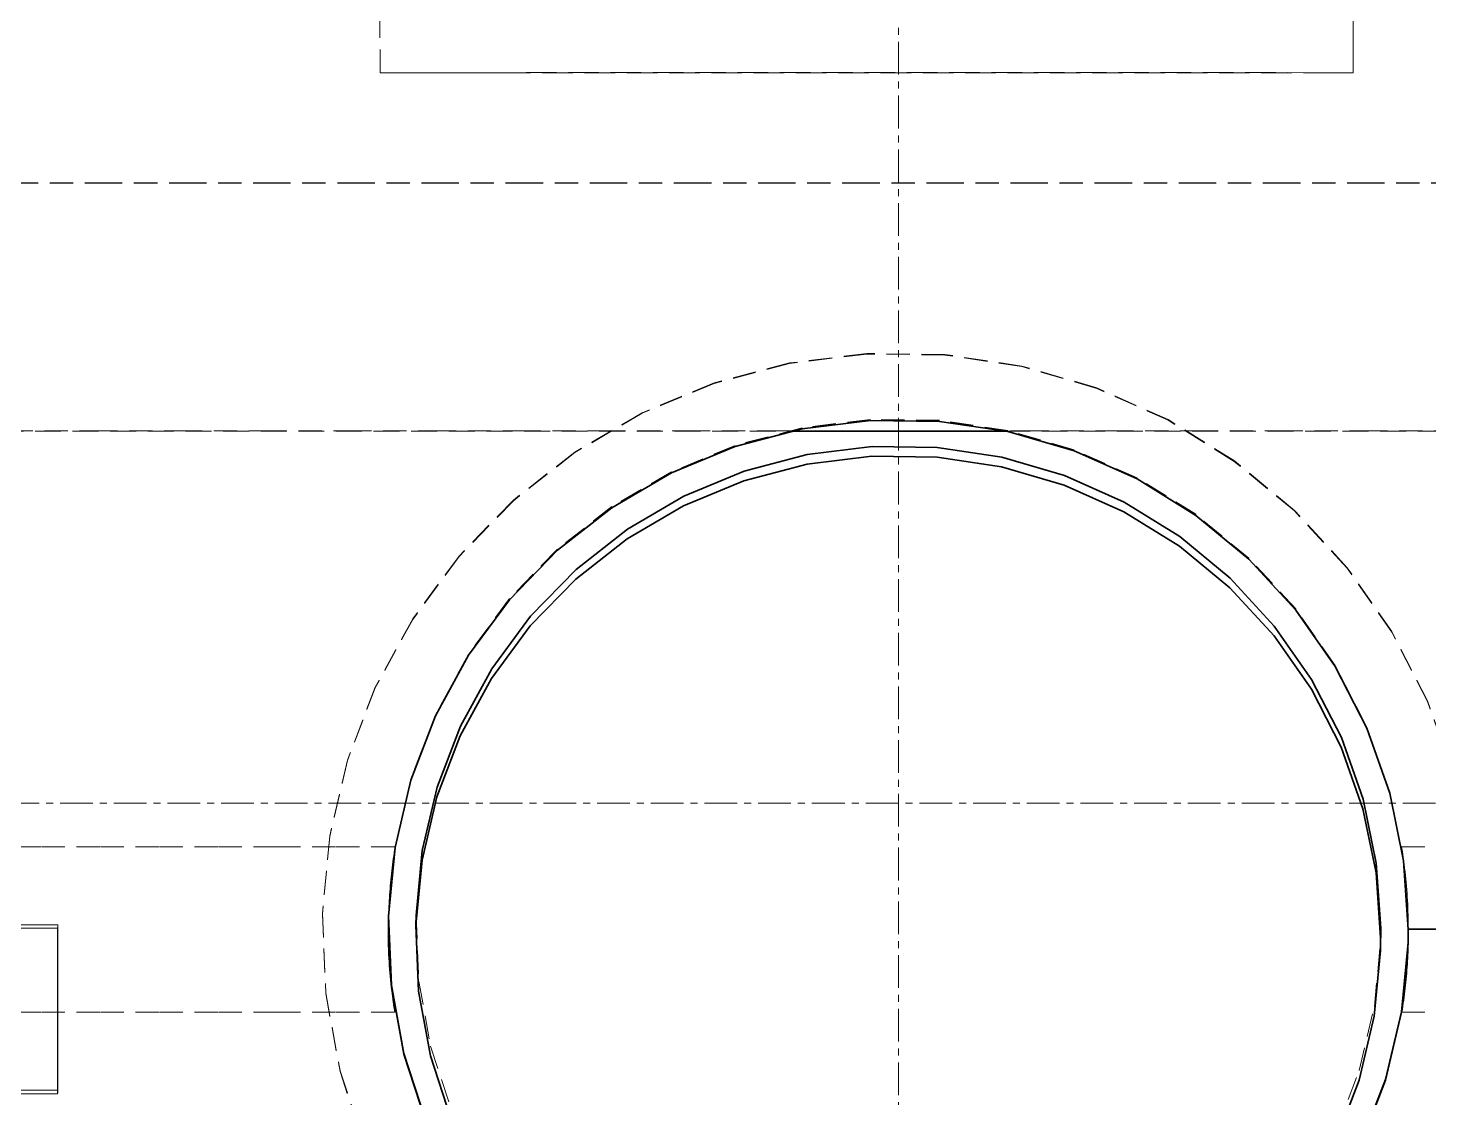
# Model space of a CAD drawing. Header units: millimetres. Extents: x 10 to 410, y 10 to 287.
# Drawn here: x 313.36 to 343.36, y 106.19 to 129.1 of the extents above; entities that cross this region are included whole.
import ezdxf

# ---------------------------------------------------------------- set-up
doc = ezdxf.new("R2010")
doc.units = ezdxf.units.MM
doc.linetypes.add('CENTER', pattern=[1.15, 0.7, -0.15, 0.15, -0.15])
doc.linetypes.add('DASHED', pattern=[0.75, 0.5, -0.25])
for name, color, linetype, lineweight in [('CENTER', 4, 'CENTER', 13), ('HIDDEN', 8, 'DASHED', 18), ('VISIBLE', 7, 'CONTINUOUS', 35)]:
    doc.layers.add(name, color=color, linetype=linetype, lineweight=lineweight)

msp = doc.modelspace()

# ---------------------------------------------------------------- linework, layer by layer
at = {"layer": 'CENTER'}
for p, q in [((332, 66), (332, 155)), ((260, 112.5), (404, 112.5))]:
    msp.add_line(p, q, dxfattribs=at)
at = {"layer": 'HIDDEN'}
for points in [[(320.904, 128.14), (320.899, 129.077), (320.894, 130.013), (320.889, 130.95), (320.884, 131.887), (320.878, 132.823), (320.873, 133.76), (320.868, 134.696), (320.863, 135.633), (320.858, 136.57), (320.853, 137.506), (320.848, 138.443), (320.842, 139.379), (320.837, 140.316), (320.832, 141.253), (320.827, 142.189), (320.822, 143.126), (320.817, 144.063), (320.812, 144.999), (320.807, 145.936), (320.801, 146.872), (320.796, 147.809), (320.791, 148.746), (320.786, 149.682)], [(341.738, 128.142), (341.738, 129.078), (341.738, 130.015), (341.738, 130.952), (341.738, 131.888), (341.738, 132.825), (341.738, 133.762), (341.738, 134.698), (341.738, 135.635), (341.738, 136.571), (341.738, 137.508), (341.738, 138.445), (341.738, 139.381), (341.738, 140.318), (341.738, 141.254), (341.738, 142.191), (341.738, 143.128), (341.738, 144.064), (341.738, 145.001), (341.738, 145.938), (341.738, 146.874), (341.738, 147.811), (341.738, 148.747), (341.738, 149.684)], [(341.738, 149.68), (341.738, 148.744), (341.738, 147.807), (341.738, 146.871), (341.738, 145.934), (341.738, 144.997), (341.738, 144.061), (341.738, 143.124), (341.738, 142.188), (341.738, 141.251), (341.738, 140.314), (341.738, 139.378), (341.738, 138.441), (341.738, 137.505), (341.738, 136.568), (341.738, 135.631), (341.738, 134.695), (341.738, 133.758), (341.738, 132.821), (341.738, 131.885), (341.738, 130.948), (341.738, 130.012), (341.738, 129.075), (341.738, 128.138)], [(341.738, 128.142), (340.832, 128.142), (339.926, 128.143), (339.021, 128.143), (338.115, 128.143), (337.209, 128.143), (336.303, 128.143), (335.397, 128.143), (334.491, 128.144), (333.586, 128.144), (332.68, 128.144), (331.774, 128.144), (330.868, 128.144), (329.962, 128.144), (329.056, 128.144), (328.151, 128.143), (327.245, 128.143), (326.339, 128.143), (325.433, 128.143), (324.527, 128.143), (323.622, 128.142), (322.716, 128.142), (321.81, 128.142), (320.904, 128.14)], [(320.904, 128.14), (321.81, 128.139), (322.716, 128.138), (323.621, 128.138), (324.527, 128.138), (325.433, 128.137), (326.339, 128.137), (327.245, 128.137), (328.151, 128.137), (329.056, 128.137), (329.962, 128.137), (330.868, 128.137), (331.774, 128.137), (332.68, 128.137), (333.586, 128.137), (334.491, 128.137), (335.397, 128.137), (336.303, 128.137), (337.209, 128.137), (338.115, 128.137), (339.02, 128.137), (339.926, 128.138), (340.832, 128.138), (341.738, 128.138)], [(341.738, 128.138), (341.738, 128.139), (341.738, 128.139), (341.738, 128.139), (341.738, 128.139), (341.738, 128.139), (341.738, 128.139), (341.738, 128.139), (341.738, 128.14), (341.738, 128.14), (341.738, 128.14), (341.738, 128.14), (341.738, 128.14), (341.738, 128.14), (341.738, 128.14), (341.738, 128.141), (341.738, 128.141), (341.738, 128.141), (341.738, 128.141), (341.738, 128.141), (341.738, 128.141), (341.738, 128.142), (341.738, 128.142), (341.738, 128.142)], [(311.28, 125.783), (313.081, 125.783), (314.883, 125.783), (316.685, 125.783), (318.487, 125.783), (320.288, 125.783), (322.09, 125.783), (323.892, 125.783), (325.694, 125.783), (327.495, 125.783), (329.297, 125.783), (331.099, 125.783), (332.901, 125.783), (334.702, 125.783), (336.504, 125.783), (338.306, 125.783), (340.108, 125.783), (341.909, 125.783), (343.711, 125.783), (345.513, 125.783), (347.315, 125.783), (349.116, 125.783), (350.918, 125.783), (352.72, 125.783)], [(311.28, 125.776), (313.081, 125.776), (314.883, 125.776), (316.685, 125.776), (318.487, 125.776), (320.288, 125.776), (322.09, 125.776), (323.892, 125.776), (325.694, 125.776), (327.495, 125.776), (329.297, 125.776), (331.099, 125.776), (332.9, 125.776), (334.702, 125.776), (336.504, 125.776), (338.306, 125.776), (340.107, 125.776), (341.909, 125.776), (343.711, 125.776), (345.513, 125.776), (347.314, 125.776), (349.116, 125.776), (350.918, 125.776), (352.72, 125.776)], [(344.334, 109.814), (344.221, 111.48), (343.884, 113.115), (343.33, 114.69), (342.567, 116.175), (341.612, 117.544), (340.48, 118.771), (339.193, 119.834), (337.774, 120.714), (336.249, 121.394), (334.646, 121.862), (332.995, 122.109), (331.326, 122.131), (329.669, 121.927), (328.055, 121.502), (326.513, 120.862), (325.071, 120.02), (323.756, 118.991), (322.593, 117.794), (321.601, 116.451), (320.8, 114.986), (320.205, 113.426), (319.825, 111.8), (319.668, 110.138)], [(344.334, 109.814), (344.221, 111.48), (343.884, 113.115), (343.33, 114.69), (342.567, 116.175), (341.612, 117.544), (340.48, 118.771), (339.193, 119.834), (337.774, 120.714), (336.249, 121.394), (334.646, 121.862), (332.995, 122.109), (331.326, 122.131), (329.669, 121.927), (328.055, 121.502), (326.513, 120.862), (325.071, 120.02), (323.756, 118.991), (322.593, 117.794), (321.601, 116.451), (320.8, 114.986), (320.205, 113.426), (319.825, 111.8), (319.668, 110.138)], [(344.334, 109.808), (344.221, 111.474), (343.884, 113.109), (343.329, 114.684), (342.567, 116.169), (341.612, 117.538), (340.48, 118.765), (339.193, 119.829), (337.774, 120.708), (336.249, 121.388), (334.646, 121.856), (332.995, 122.103), (331.326, 122.125), (329.669, 121.921), (328.054, 121.496), (326.512, 120.856), (325.071, 120.014), (323.756, 118.985), (322.592, 117.788), (321.601, 116.445), (320.8, 114.98), (320.204, 113.42), (319.825, 111.795), (319.668, 110.133)], [(344.334, 109.808), (344.221, 111.474), (343.884, 113.109), (343.329, 114.684), (342.567, 116.169), (341.612, 117.538), (340.48, 118.765), (339.193, 119.829), (337.774, 120.708), (336.249, 121.388), (334.646, 121.856), (332.995, 122.103), (331.326, 122.125), (329.669, 121.921), (328.054, 121.496), (326.512, 120.856), (325.071, 120.014), (323.756, 118.985), (322.592, 117.788), (321.601, 116.445), (320.8, 114.98), (320.204, 113.42), (319.825, 111.795), (319.668, 110.133)], [(344.334, 109.801), (344.221, 111.467), (343.884, 113.102), (343.329, 114.676), (342.567, 116.162), (341.611, 117.531), (340.48, 118.758), (339.192, 119.821), (337.773, 120.701), (336.249, 121.381), (334.646, 121.849), (332.995, 122.096), (331.326, 122.118), (329.669, 121.914), (328.054, 121.488), (326.512, 120.849), (325.071, 120.007), (323.756, 118.978), (322.592, 117.781), (321.601, 116.437), (320.8, 114.973), (320.204, 113.413), (319.824, 111.787), (319.668, 110.125)], [(344.334, 109.801), (344.221, 111.467), (343.884, 113.102), (343.329, 114.676), (342.567, 116.162), (341.611, 117.531), (340.48, 118.758), (339.192, 119.821), (337.773, 120.701), (336.249, 121.381), (334.646, 121.849), (332.995, 122.096), (331.326, 122.118), (329.669, 121.914), (328.054, 121.488), (326.512, 120.849), (325.071, 120.007), (323.756, 118.978), (322.592, 117.781), (321.601, 116.437), (320.8, 114.973), (320.204, 113.413), (319.824, 111.787), (319.668, 110.125)], [(342.918, 109.818), (342.818, 111.292), (342.519, 112.74), (342.029, 114.133), (341.354, 115.448), (340.508, 116.66), (339.506, 117.746), (338.367, 118.687), (337.111, 119.466), (335.761, 120.068), (334.343, 120.482), (332.881, 120.701), (331.403, 120.72), (329.937, 120.54), (328.508, 120.163), (327.143, 119.597), (325.867, 118.852), (324.703, 117.941), (323.673, 116.881), (322.795, 115.692), (322.086, 114.396), (321.559, 113.015), (321.223, 111.576), (321.084, 110.105)], [(342.918, 109.814), (342.818, 111.289), (342.519, 112.736), (342.028, 114.13), (341.354, 115.445), (340.508, 116.656), (339.506, 117.743), (338.367, 118.684), (337.111, 119.462), (335.761, 120.064), (334.342, 120.478), (332.881, 120.697), (331.403, 120.717), (329.937, 120.536), (328.508, 120.16), (327.143, 119.593), (325.867, 118.848), (324.703, 117.937), (323.673, 116.878), (322.795, 115.689), (322.086, 114.392), (321.559, 113.012), (321.223, 111.573), (321.084, 110.101)], [(342.917, 109.814), (342.818, 111.288), (342.519, 112.736), (342.028, 114.129), (341.354, 115.444), (340.508, 116.656), (339.506, 117.742), (338.367, 118.683), (337.111, 119.462), (335.761, 120.064), (334.342, 120.478), (332.881, 120.697), (331.403, 120.716), (329.937, 120.536), (328.508, 120.159), (327.143, 119.593), (325.867, 118.848), (324.703, 117.937), (323.673, 116.877), (322.795, 115.688), (322.086, 114.392), (321.559, 113.011), (321.223, 111.572), (321.084, 110.101)], [(342.917, 109.808), (342.817, 111.283), (342.519, 112.73), (342.028, 114.124), (341.354, 115.439), (340.508, 116.65), (339.506, 117.737), (338.366, 118.678), (337.11, 119.456), (335.761, 120.058), (334.342, 120.472), (332.881, 120.691), (331.403, 120.711), (329.936, 120.53), (328.507, 120.154), (327.142, 119.587), (325.866, 118.842), (324.703, 117.931), (323.673, 116.872), (322.795, 115.683), (322.086, 114.386), (321.559, 113.005), (321.223, 111.566), (321.084, 110.095)], [(342.917, 109.809), (342.817, 111.283), (342.519, 112.73), (342.028, 114.124), (341.354, 115.439), (340.508, 116.651), (339.506, 117.737), (338.366, 118.678), (337.11, 119.457), (335.761, 120.059), (334.342, 120.473), (332.881, 120.692), (331.403, 120.711), (329.936, 120.531), (328.507, 120.154), (327.142, 119.588), (325.866, 118.842), (324.703, 117.932), (323.673, 116.872), (322.795, 115.683), (322.086, 114.386), (321.559, 113.006), (321.223, 111.567), (321.084, 110.096)], [(342.917, 109.801), (342.817, 111.276), (342.519, 112.723), (342.028, 114.117), (341.353, 115.432), (340.508, 116.643), (339.506, 117.73), (338.366, 118.671), (337.11, 119.449), (335.761, 120.051), (334.342, 120.465), (332.881, 120.684), (331.403, 120.704), (329.936, 120.523), (328.507, 120.147), (327.142, 119.58), (325.866, 118.835), (324.702, 117.924), (323.672, 116.865), (322.795, 115.676), (322.086, 114.379), (321.559, 112.998), (321.222, 111.559), (321.084, 110.088)], [(342.917, 109.801), (342.817, 111.275), (342.519, 112.722), (342.028, 114.116), (341.353, 115.431), (340.507, 116.643), (339.506, 117.729), (338.366, 118.67), (337.11, 119.449), (335.761, 120.051), (334.342, 120.465), (332.881, 120.684), (331.403, 120.703), (329.936, 120.523), (328.507, 120.146), (327.142, 119.58), (325.866, 118.835), (324.702, 117.924), (323.672, 116.864), (322.795, 115.675), (322.086, 114.378), (321.559, 112.998), (321.222, 111.559), (321.084, 110.088)], [(311.153, 120.471), (312.966, 120.471), (314.779, 120.471), (316.591, 120.471), (318.404, 120.471), (320.217, 120.471), (322.03, 120.471), (323.842, 120.471), (325.655, 120.471), (327.468, 120.471), (329.281, 120.471), (331.093, 120.471), (332.906, 120.471), (334.719, 120.471), (336.532, 120.471), (338.344, 120.471), (340.157, 120.471), (341.97, 120.471), (343.783, 120.471), (345.595, 120.471), (347.408, 120.471), (349.221, 120.471), (351.034, 120.471), (352.846, 120.471)], [(311.153, 120.464), (311.959, 120.464), (312.764, 120.464), (313.57, 120.464), (314.375, 120.464), (315.18, 120.464), (315.986, 120.464), (316.791, 120.464), (317.597, 120.464), (318.402, 120.464), (319.208, 120.464), (320.013, 120.464), (320.819, 120.464), (321.624, 120.464), (322.43, 120.464), (323.235, 120.464), (324.041, 120.464), (324.846, 120.464), (325.652, 120.464), (326.457, 120.464), (327.263, 120.464), (328.068, 120.464), (328.874, 120.464), (329.679, 120.464)], [(334.318, 120.464), (335.123, 120.464), (335.929, 120.464), (336.734, 120.464), (337.54, 120.464), (338.346, 120.464), (339.151, 120.464), (339.957, 120.464), (340.762, 120.464), (341.568, 120.464), (342.373, 120.464), (343.179, 120.464), (343.985, 120.464), (344.79, 120.464), (345.596, 120.464), (346.401, 120.464), (347.207, 120.464), (348.013, 120.464), (348.818, 120.464), (349.624, 120.464), (350.429, 120.464), (351.235, 120.464), (352.041, 120.464), (352.846, 120.464)], [(292.2, 111.57), (293.462, 111.57), (294.724, 111.57), (295.986, 111.57), (297.247, 111.57), (298.509, 111.57), (299.771, 111.57), (301.033, 111.57), (302.295, 111.57), (303.557, 111.57), (304.819, 111.57), (306.081, 111.57), (307.343, 111.57), (308.605, 111.57), (309.867, 111.57), (311.129, 111.57), (312.391, 111.57), (313.653, 111.57), (314.915, 111.57), (316.177, 111.57), (317.439, 111.57), (318.701, 111.57), (319.962, 111.57), (321.224, 111.57)], [(321.084, 110.087), (321.086, 110.151), (321.088, 110.216), (321.091, 110.281), (321.094, 110.346), (321.097, 110.41), (321.101, 110.475), (321.105, 110.54), (321.11, 110.604), (321.115, 110.669), (321.12, 110.734), (321.126, 110.798), (321.132, 110.863), (321.138, 110.927), (321.145, 110.992), (321.152, 111.056), (321.16, 111.121), (321.168, 111.185), (321.177, 111.249), (321.185, 111.313), (321.195, 111.378), (321.204, 111.442), (321.214, 111.506), (321.224, 111.57)], [(321.224, 111.57), (321.214, 111.506), (321.204, 111.442), (321.195, 111.377), (321.185, 111.313), (321.177, 111.249), (321.168, 111.185), (321.16, 111.12), (321.153, 111.056), (321.145, 110.991), (321.138, 110.927), (321.132, 110.862), (321.126, 110.798), (321.12, 110.733), (321.115, 110.668), (321.11, 110.604), (321.105, 110.539), (321.101, 110.474), (321.097, 110.41), (321.094, 110.345), (321.091, 110.28), (321.088, 110.215), (321.086, 110.15), (321.084, 110.085)], [(342.917, 109.8), (342.917, 109.877), (342.916, 109.954), (342.915, 110.032), (342.913, 110.109), (342.91, 110.186), (342.907, 110.263), (342.904, 110.341), (342.9, 110.418), (342.895, 110.495), (342.89, 110.572), (342.884, 110.649), (342.878, 110.726), (342.871, 110.803), (342.864, 110.88), (342.856, 110.957), (342.847, 111.034), (342.838, 111.111), (342.829, 111.187), (342.818, 111.264), (342.808, 111.34), (342.797, 111.417), (342.785, 111.493), (342.773, 111.57)], [(342.773, 111.57), (342.785, 111.493), (342.797, 111.417), (342.808, 111.34), (342.818, 111.264), (342.829, 111.187), (342.838, 111.11), (342.847, 111.033), (342.856, 110.957), (342.863, 110.88), (342.871, 110.803), (342.878, 110.726), (342.884, 110.648), (342.89, 110.571), (342.895, 110.494), (342.9, 110.417), (342.904, 110.34), (342.907, 110.262), (342.91, 110.185), (342.913, 110.108), (342.915, 110.031), (342.916, 109.953), (342.917, 109.876), (342.917, 109.799)], [(342.773, 111.57), (344.035, 111.57), (345.297, 111.57), (346.558, 111.57), (347.82, 111.57), (349.082, 111.57), (350.344, 111.57), (351.606, 111.57), (352.868, 111.57), (354.13, 111.57), (355.392, 111.57), (356.654, 111.57), (357.916, 111.57), (359.178, 111.57), (360.44, 111.57), (361.702, 111.57), (362.964, 111.57), (364.226, 111.57), (365.488, 111.57), (366.75, 111.57), (368.011, 111.57), (369.273, 111.57), (370.535, 111.57), (371.797, 111.57)], [(319.668, 110.138), (319.74, 108.442), (320.045, 106.772), (320.576, 105.16), (321.323, 103.635), (322.272, 102.228), (323.406, 100.964), (324.702, 99.868), (326.137, 98.961), (327.683, 98.259), (329.31, 97.776), (330.988, 97.52), (332.686, 97.498), (334.37, 97.709), (336.01, 98.149), (337.573, 98.811), (339.031, 99.68), (340.356, 100.742), (341.523, 101.975), (342.509, 103.357), (343.296, 104.861), (343.869, 106.459), (344.217, 108.12), (344.334, 109.814)], [(319.668, 110.133), (319.74, 108.437), (320.045, 106.766), (320.576, 105.154), (321.323, 103.63), (322.272, 102.222), (323.406, 100.959), (324.702, 99.863), (326.137, 98.955), (327.683, 98.253), (329.31, 97.77), (330.988, 97.515), (332.686, 97.493), (334.37, 97.703), (336.01, 98.144), (337.573, 98.805), (339.031, 99.674), (340.356, 100.736), (341.523, 101.969), (342.509, 103.351), (343.296, 104.855), (343.869, 106.453), (344.217, 108.115), (344.334, 109.808)], [(319.668, 110.125), (319.74, 108.429), (320.044, 106.759), (320.575, 105.147), (321.323, 103.622), (322.272, 102.215), (323.406, 100.951), (324.702, 99.855), (326.137, 98.948), (327.682, 98.246), (329.31, 97.762), (330.988, 97.507), (332.686, 97.485), (334.37, 97.696), (336.01, 98.136), (337.573, 98.797), (339.031, 99.667), (340.356, 100.729), (341.522, 101.962), (342.508, 103.344), (343.296, 104.848), (343.869, 106.446), (344.217, 108.107), (344.334, 109.801)], [(321.084, 110.105), (321.084, 110.104), (321.084, 110.104), (321.084, 110.103), (321.084, 110.103), (321.084, 110.102), (321.084, 110.102), (321.084, 110.101), (321.084, 110.101), (321.084, 110.1), (321.084, 110.1), (321.084, 110.099), (321.084, 110.099), (321.084, 110.098), (321.084, 110.098), (321.084, 110.097), (321.084, 110.097), (321.084, 110.096), (321.084, 110.096), (321.084, 110.095), (321.084, 110.095), (321.084, 110.094), (321.084, 110.094), (321.084, 110.093)], [(321.084, 110.105), (321.084, 110.105), (321.084, 110.104), (321.084, 110.104), (321.084, 110.104), (321.084, 110.104), (321.084, 110.104), (321.084, 110.104), (321.084, 110.104), (321.084, 110.103), (321.084, 110.103), (321.084, 110.103), (321.084, 110.103), (321.084, 110.103), (321.084, 110.103), (321.084, 110.103), (321.084, 110.102), (321.084, 110.102), (321.084, 110.102), (321.084, 110.102), (321.084, 110.102), (321.084, 110.102), (321.084, 110.101), (321.084, 110.101)], [(321.084, 110.101), (321.084, 110.101), (321.084, 110.1), (321.084, 110.1), (321.084, 110.1), (321.084, 110.099), (321.084, 110.099), (321.084, 110.098), (321.084, 110.098), (321.084, 110.097), (321.084, 110.097), (321.084, 110.097), (321.084, 110.096), (321.084, 110.096), (321.084, 110.095), (321.084, 110.095), (321.084, 110.094), (321.084, 110.094), (321.084, 110.093), (321.084, 110.093), (321.084, 110.093), (321.084, 110.092), (321.084, 110.092), (321.084, 110.091)], [(321.084, 110.101), (321.084, 110.1), (321.084, 110.1), (321.084, 110.1), (321.084, 110.099), (321.084, 110.099), (321.084, 110.098), (321.084, 110.098), (321.084, 110.097), (321.084, 110.097), (321.084, 110.097), (321.084, 110.096), (321.084, 110.096), (321.084, 110.095), (321.084, 110.095), (321.084, 110.094), (321.084, 110.094), (321.084, 110.094), (321.084, 110.093), (321.084, 110.093), (321.084, 110.092), (321.084, 110.092), (321.084, 110.092), (321.084, 110.091)], [(321.084, 110.101), (321.084, 110.101), (321.084, 110.1), (321.084, 110.1), (321.084, 110.1), (321.084, 110.1), (321.084, 110.099), (321.084, 110.099), (321.084, 110.099), (321.084, 110.099), (321.084, 110.099), (321.084, 110.098), (321.084, 110.098), (321.084, 110.098), (321.084, 110.098), (321.084, 110.097), (321.084, 110.097), (321.084, 110.097), (321.084, 110.097), (321.084, 110.097), (321.084, 110.096), (321.084, 110.096), (321.084, 110.096), (321.084, 110.096)], [(321.084, 110.096), (321.084, 110.095), (321.084, 110.095), (321.084, 110.095), (321.084, 110.094), (321.084, 110.094), (321.084, 110.094), (321.084, 110.093), (321.084, 110.093), (321.084, 110.093), (321.084, 110.093), (321.084, 110.092), (321.084, 110.092), (321.084, 110.092), (321.084, 110.091), (321.084, 110.091), (321.084, 110.091), (321.084, 110.09), (321.084, 110.09), (321.084, 110.09), (321.084, 110.089), (321.084, 110.089), (321.084, 110.089), (321.084, 110.089)], [(321.084, 110.095), (321.084, 110.095), (321.084, 110.095), (321.084, 110.094), (321.084, 110.094), (321.084, 110.094), (321.084, 110.093), (321.084, 110.093), (321.084, 110.093), (321.084, 110.092), (321.084, 110.092), (321.084, 110.092), (321.084, 110.092), (321.084, 110.091), (321.084, 110.091), (321.084, 110.091), (321.084, 110.09), (321.084, 110.09), (321.084, 110.09), (321.084, 110.089), (321.084, 110.089), (321.084, 110.089), (321.084, 110.089), (321.084, 110.088)], [(321.084, 110.095), (321.084, 110.095), (321.084, 110.095), (321.084, 110.094), (321.084, 110.094), (321.084, 110.094), (321.084, 110.093), (321.084, 110.093), (321.084, 110.093), (321.084, 110.092), (321.084, 110.092), (321.084, 110.092), (321.084, 110.092), (321.084, 110.091), (321.084, 110.091), (321.084, 110.091), (321.084, 110.09), (321.084, 110.09), (321.084, 110.09), (321.084, 110.089), (321.084, 110.089), (321.084, 110.089), (321.084, 110.088), (321.084, 110.088)], [(321.084, 110.088), (321.084, 110.088), (321.084, 110.087), (321.084, 110.087), (321.084, 110.087), (321.084, 110.087), (321.084, 110.087), (321.084, 110.087), (321.084, 110.087), (321.084, 110.086), (321.084, 110.086), (321.084, 110.086), (321.084, 110.086), (321.084, 110.086), (321.084, 110.086), (321.084, 110.086), (321.084, 110.085), (321.084, 110.085), (321.084, 110.085), (321.084, 110.085), (321.084, 110.085), (321.084, 110.085), (321.084, 110.085), (321.084, 110.085)], [(321.084, 110.088), (321.084, 110.088), (321.084, 110.088), (321.084, 110.088), (321.084, 110.088), (321.084, 110.087), (321.084, 110.087), (321.084, 110.087), (321.084, 110.087), (321.084, 110.087), (321.084, 110.087), (321.084, 110.087), (321.084, 110.086), (321.084, 110.086), (321.084, 110.086), (321.084, 110.086), (321.084, 110.086), (321.084, 110.086), (321.084, 110.085), (321.084, 110.085), (321.084, 110.085), (321.084, 110.085), (321.084, 110.085), (321.084, 110.085)], [(321.084, 110.088), (321.084, 110.088), (321.084, 110.088), (321.084, 110.088), (321.084, 110.088), (321.084, 110.087), (321.084, 110.087), (321.084, 110.087), (321.084, 110.087), (321.084, 110.087), (321.084, 110.087), (321.084, 110.087), (321.084, 110.087), (321.084, 110.087), (321.084, 110.087), (321.084, 110.087), (321.084, 110.087), (321.084, 110.087), (321.084, 110.087), (321.084, 110.087), (321.084, 110.087), (321.084, 110.087), (321.084, 110.087), (321.084, 110.087)], [(321.084, 110.084), (321.084, 110.084), (321.084, 110.084), (321.084, 110.084), (321.084, 110.084), (321.084, 110.085), (321.084, 110.085), (321.084, 110.085), (321.084, 110.085), (321.084, 110.085), (321.084, 110.085), (321.084, 110.085), (321.084, 110.085), (321.084, 110.085), (321.084, 110.086), (321.084, 110.086), (321.084, 110.086), (321.084, 110.086), (321.084, 110.086), (321.084, 110.086), (321.084, 110.086), (321.084, 110.086), (321.084, 110.086), (321.084, 110.087)], [(321.674, 110.094), (321.733, 108.686), (321.984, 107.298), (322.421, 105.958), (323.036, 104.69), (323.819, 103.517), (324.753, 102.462), (325.823, 101.544), (327.008, 100.78), (328.286, 100.185), (329.633, 99.769), (331.024, 99.54), (332.433, 99.503), (333.834, 99.658), (335.201, 100.003), (336.508, 100.53), (337.731, 101.231), (338.848, 102.091), (339.837, 103.096), (340.68, 104.226), (341.361, 105.46), (341.868, 106.776), (342.191, 108.148), (342.324, 109.551)], [(310.9, 109.823), (311.034, 109.823), (311.169, 109.823), (311.304, 109.823), (311.439, 109.823), (311.573, 109.823), (311.708, 109.823), (311.843, 109.823), (311.977, 109.823), (312.112, 109.823), (312.247, 109.823), (312.382, 109.823), (312.516, 109.823), (312.651, 109.823), (312.786, 109.823), (312.92, 109.823), (313.055, 109.823), (313.19, 109.823), (313.325, 109.823), (313.459, 109.823), (313.594, 109.823), (313.729, 109.823), (313.863, 109.823), (313.998, 109.823)], [(310.902, 109.898), (311.036, 109.898), (311.171, 109.898), (311.306, 109.898), (311.441, 109.898), (311.575, 109.898), (311.71, 109.898), (311.845, 109.898), (311.979, 109.898), (312.114, 109.898), (312.249, 109.898), (312.384, 109.898), (312.518, 109.898), (312.653, 109.898), (312.788, 109.898), (312.922, 109.898), (313.057, 109.898), (313.192, 109.898), (313.327, 109.898), (313.461, 109.898), (313.596, 109.898), (313.731, 109.898), (313.865, 109.898), (314, 109.898)], [(314, 109.898), (314, 109.895), (314, 109.892), (314, 109.889), (314, 109.885), (314, 109.882), (314, 109.879), (314, 109.876), (314, 109.872), (313.999, 109.869), (313.999, 109.866), (313.999, 109.863), (313.999, 109.859), (313.999, 109.856), (313.999, 109.853), (313.999, 109.85), (313.999, 109.846), (313.999, 109.843), (313.999, 109.84), (313.999, 109.837), (313.998, 109.833), (313.998, 109.83), (313.998, 109.827), (313.998, 109.823)], [(313.998, 106.282), (313.998, 106.436), (313.998, 106.59), (313.998, 106.744), (313.998, 106.898), (313.998, 107.052), (313.998, 107.206), (313.998, 107.36), (313.998, 107.514), (313.998, 107.668), (313.998, 107.822), (313.998, 107.976), (313.998, 108.13), (313.998, 108.284), (313.998, 108.438), (313.998, 108.592), (313.998, 108.746), (313.998, 108.9), (313.998, 109.054), (313.998, 109.208), (313.998, 109.362), (313.998, 109.516), (313.998, 109.669), (313.998, 109.823)], [(314, 106.357), (314, 106.511), (314, 106.665), (314, 106.819), (314, 106.973), (314, 107.127), (314, 107.281), (314, 107.435), (314, 107.589), (314, 107.743), (314, 107.897), (314, 108.051), (314, 108.205), (314, 108.359), (314, 108.513), (314, 108.667), (314, 108.821), (314, 108.975), (314, 109.129), (314, 109.283), (314, 109.437), (314, 109.591), (314, 109.745), (314, 109.898)], [(321.084, 110.085), (321.084, 110.085), (321.084, 110.085), (321.084, 110.085), (321.084, 110.085), (321.084, 110.085), (321.084, 110.085), (321.084, 110.085), (321.084, 110.085), (321.084, 110.085), (321.084, 110.085), (321.084, 110.084), (321.084, 110.084), (321.084, 110.084), (321.084, 110.084), (321.084, 110.084), (321.084, 110.084), (321.084, 110.084), (321.084, 110.084), (321.084, 110.084), (321.084, 110.084), (321.084, 110.084), (321.084, 110.083), (321.084, 110.083)], [(321.084, 110.085), (321.084, 110.085), (321.084, 110.085), (321.084, 110.085), (321.084, 110.085), (321.084, 110.085), (321.084, 110.084), (321.084, 110.084), (321.084, 110.084), (321.084, 110.084), (321.084, 110.084), (321.084, 110.084), (321.084, 110.083), (321.084, 110.083), (321.084, 110.083), (321.084, 110.083), (321.084, 110.083), (321.084, 110.082), (321.084, 110.082), (321.084, 110.082), (321.084, 110.082), (321.084, 110.082), (321.084, 110.082), (321.084, 110.081)], [(342.913, 109.514), (342.914, 109.526), (342.914, 109.539), (342.914, 109.551), (342.915, 109.564), (342.915, 109.576), (342.915, 109.589), (342.915, 109.601), (342.916, 109.614), (342.916, 109.626), (342.916, 109.639), (342.916, 109.651), (342.916, 109.663), (342.916, 109.676), (342.917, 109.688), (342.917, 109.701), (342.917, 109.713), (342.917, 109.726), (342.917, 109.738), (342.917, 109.751), (342.917, 109.763), (342.917, 109.776), (342.917, 109.788), (342.917, 109.801)], [(342.913, 109.514), (342.914, 109.527), (342.914, 109.539), (342.914, 109.552), (342.915, 109.564), (342.915, 109.577), (342.915, 109.589), (342.915, 109.602), (342.916, 109.614), (342.916, 109.626), (342.916, 109.639), (342.916, 109.651), (342.916, 109.664), (342.916, 109.676), (342.917, 109.689), (342.917, 109.701), (342.917, 109.714), (342.917, 109.726), (342.917, 109.739), (342.917, 109.751), (342.917, 109.764), (342.917, 109.776), (342.917, 109.789), (342.917, 109.801)], [(342.913, 109.513), (342.914, 109.525), (342.914, 109.538), (342.914, 109.55), (342.915, 109.563), (342.915, 109.575), (342.915, 109.588), (342.915, 109.6), (342.916, 109.612), (342.916, 109.625), (342.916, 109.637), (342.916, 109.65), (342.916, 109.662), (342.916, 109.675), (342.917, 109.687), (342.917, 109.7), (342.917, 109.712), (342.917, 109.725), (342.917, 109.737), (342.917, 109.75), (342.917, 109.762), (342.917, 109.775), (342.917, 109.787), (342.917, 109.8)], [(342.917, 109.799), (342.917, 109.786), (342.917, 109.774), (342.917, 109.761), (342.917, 109.749), (342.917, 109.736), (342.917, 109.724), (342.917, 109.711), (342.917, 109.699), (342.917, 109.686), (342.916, 109.674), (342.916, 109.661), (342.916, 109.649), (342.916, 109.636), (342.916, 109.624), (342.916, 109.611), (342.915, 109.599), (342.915, 109.586), (342.915, 109.574), (342.915, 109.561), (342.914, 109.549), (342.914, 109.536), (342.914, 109.524), (342.913, 109.512)], [(342.914, 109.531), (342.914, 109.543), (342.914, 109.556), (342.915, 109.568), (342.915, 109.581), (342.915, 109.593), (342.916, 109.606), (342.916, 109.618), (342.916, 109.631), (342.916, 109.643), (342.916, 109.656), (342.917, 109.668), (342.917, 109.681), (342.917, 109.693), (342.917, 109.706), (342.917, 109.718), (342.917, 109.73), (342.917, 109.743), (342.917, 109.755), (342.917, 109.768), (342.918, 109.78), (342.918, 109.793), (342.918, 109.805), (342.918, 109.818)], [(342.914, 109.527), (342.914, 109.54), (342.914, 109.552), (342.915, 109.565), (342.915, 109.577), (342.915, 109.59), (342.915, 109.602), (342.916, 109.615), (342.916, 109.627), (342.916, 109.64), (342.916, 109.652), (342.917, 109.665), (342.917, 109.677), (342.917, 109.69), (342.917, 109.702), (342.917, 109.714), (342.917, 109.727), (342.917, 109.739), (342.917, 109.752), (342.917, 109.764), (342.917, 109.777), (342.917, 109.789), (342.918, 109.802), (342.918, 109.814)], [(342.914, 109.527), (342.914, 109.539), (342.914, 109.552), (342.915, 109.564), (342.915, 109.577), (342.915, 109.589), (342.915, 109.602), (342.916, 109.614), (342.916, 109.627), (342.916, 109.639), (342.916, 109.652), (342.916, 109.664), (342.917, 109.677), (342.917, 109.689), (342.917, 109.702), (342.917, 109.714), (342.917, 109.727), (342.917, 109.739), (342.917, 109.751), (342.917, 109.764), (342.917, 109.776), (342.917, 109.789), (342.917, 109.801), (342.917, 109.814)], [(342.914, 109.522), (342.914, 109.534), (342.914, 109.547), (342.915, 109.559), (342.915, 109.572), (342.915, 109.584), (342.915, 109.597), (342.916, 109.609), (342.916, 109.622), (342.916, 109.634), (342.916, 109.646), (342.916, 109.659), (342.917, 109.671), (342.917, 109.684), (342.917, 109.696), (342.917, 109.709), (342.917, 109.721), (342.917, 109.734), (342.917, 109.746), (342.917, 109.759), (342.917, 109.771), (342.917, 109.784), (342.917, 109.796), (342.917, 109.809)], [(342.914, 109.521), (342.914, 109.534), (342.914, 109.546), (342.915, 109.559), (342.915, 109.571), (342.915, 109.584), (342.915, 109.596), (342.916, 109.609), (342.916, 109.621), (342.916, 109.634), (342.916, 109.646), (342.916, 109.658), (342.917, 109.671), (342.917, 109.683), (342.917, 109.696), (342.917, 109.708), (342.917, 109.721), (342.917, 109.733), (342.917, 109.746), (342.917, 109.758), (342.917, 109.771), (342.917, 109.783), (342.917, 109.796), (342.917, 109.808)], [(342.917, 109.814), (342.917, 109.814), (342.917, 109.813), (342.917, 109.813), (342.917, 109.813), (342.917, 109.813), (342.917, 109.813), (342.917, 109.812), (342.917, 109.812), (342.917, 109.812), (342.917, 109.812), (342.917, 109.811), (342.917, 109.811), (342.917, 109.811), (342.917, 109.811), (342.917, 109.81), (342.917, 109.81), (342.917, 109.81), (342.917, 109.81), (342.917, 109.81), (342.917, 109.809), (342.917, 109.809), (342.917, 109.809), (342.917, 109.809)], [(342.917, 109.809), (342.979, 109.809), (343.041, 109.809), (343.102, 109.809), (343.164, 109.809), (343.225, 109.809), (343.287, 109.809), (343.348, 109.809), (343.41, 109.809), (343.472, 109.809), (343.533, 109.809), (343.595, 109.809), (343.656, 109.809), (343.718, 109.809), (343.78, 109.809), (343.841, 109.809), (343.903, 109.809), (343.964, 109.809), (344.026, 109.809), (344.088, 109.809), (344.149, 109.809), (344.211, 109.809), (344.272, 109.809), (344.334, 109.808)], [(342.917, 109.808), (342.917, 109.808), (342.917, 109.808), (342.917, 109.807), (342.917, 109.807), (342.917, 109.807), (342.917, 109.806), (342.917, 109.806), (342.917, 109.806), (342.917, 109.805), (342.917, 109.805), (342.917, 109.805), (342.917, 109.805), (342.917, 109.804), (342.917, 109.804), (342.917, 109.804), (342.917, 109.803), (342.917, 109.803), (342.917, 109.803), (342.917, 109.802), (342.917, 109.802), (342.917, 109.802), (342.917, 109.801), (342.917, 109.801)], [(344.334, 109.808), (344.272, 109.808), (344.211, 109.808), (344.149, 109.808), (344.088, 109.808), (344.026, 109.808), (343.964, 109.808), (343.903, 109.808), (343.841, 109.808), (343.78, 109.808), (343.718, 109.808), (343.656, 109.808), (343.595, 109.808), (343.533, 109.808), (343.472, 109.808), (343.41, 109.808), (343.348, 109.808), (343.287, 109.808), (343.225, 109.808), (343.164, 109.808), (343.102, 109.808), (343.041, 109.808), (342.979, 109.808), (342.917, 109.808)], [(342.917, 109.801), (342.917, 109.801), (342.917, 109.801), (342.917, 109.801), (342.917, 109.801), (342.917, 109.8), (342.917, 109.8), (342.917, 109.8), (342.917, 109.8), (342.917, 109.8), (342.917, 109.8), (342.917, 109.8), (342.917, 109.8), (342.917, 109.8), (342.917, 109.8), (342.917, 109.8), (342.917, 109.8), (342.917, 109.8), (342.917, 109.8), (342.917, 109.8), (342.917, 109.8), (342.917, 109.8), (342.917, 109.8), (342.917, 109.8)], [(344.334, 109.801), (344.272, 109.801), (344.21, 109.801), (344.149, 109.801), (344.087, 109.801), (344.026, 109.801), (343.964, 109.801), (343.903, 109.801), (343.841, 109.801), (343.779, 109.801), (343.718, 109.801), (343.656, 109.801), (343.595, 109.801), (343.533, 109.801), (343.471, 109.801), (343.41, 109.801), (343.348, 109.801), (343.287, 109.801), (343.225, 109.801), (343.164, 109.801), (343.102, 109.801), (343.04, 109.801), (342.979, 109.801), (342.917, 109.801)], [(342.917, 109.801), (342.979, 109.801), (343.04, 109.801), (343.102, 109.801), (343.164, 109.801), (343.225, 109.801), (343.287, 109.801), (343.348, 109.801), (343.41, 109.801), (343.471, 109.801), (343.533, 109.801), (343.595, 109.801), (343.656, 109.801), (343.718, 109.801), (343.779, 109.801), (343.841, 109.801), (343.903, 109.801), (343.964, 109.801), (344.026, 109.801), (344.087, 109.801), (344.149, 109.801), (344.21, 109.801), (344.272, 109.801), (344.334, 109.801)], [(342.917, 109.799), (342.917, 109.798), (342.917, 109.798), (342.917, 109.798), (342.917, 109.798), (342.917, 109.798), (342.917, 109.797), (342.917, 109.797), (342.917, 109.797), (342.917, 109.797), (342.917, 109.797), (342.917, 109.797), (342.917, 109.796), (342.917, 109.796), (342.917, 109.796), (342.917, 109.796), (342.917, 109.796), (342.917, 109.795), (342.917, 109.795), (342.917, 109.795), (342.917, 109.795), (342.917, 109.795), (342.917, 109.795), (342.917, 109.794)], [(342.918, 109.818), (342.918, 109.818), (342.918, 109.818), (342.918, 109.817), (342.918, 109.817), (342.918, 109.817), (342.918, 109.817), (342.918, 109.817), (342.918, 109.817), (342.918, 109.816), (342.918, 109.816), (342.918, 109.816), (342.918, 109.816), (342.918, 109.816), (342.918, 109.816), (342.918, 109.816), (342.918, 109.815), (342.918, 109.815), (342.918, 109.815), (342.918, 109.815), (342.918, 109.815), (342.918, 109.815), (342.918, 109.814), (342.918, 109.814)], [(342.918, 109.814), (342.979, 109.814), (343.041, 109.814), (343.102, 109.814), (343.164, 109.814), (343.225, 109.814), (343.287, 109.814), (343.349, 109.814), (343.41, 109.814), (343.472, 109.814), (343.533, 109.814), (343.595, 109.814), (343.657, 109.814), (343.718, 109.814), (343.78, 109.814), (343.841, 109.814), (343.903, 109.814), (343.964, 109.814), (344.026, 109.814), (344.088, 109.814), (344.149, 109.814), (344.211, 109.814), (344.272, 109.814), (344.334, 109.814)], [(344.334, 109.814), (344.272, 109.814), (344.211, 109.814), (344.149, 109.814), (344.088, 109.814), (344.026, 109.814), (343.964, 109.814), (343.903, 109.814), (343.841, 109.814), (343.78, 109.814), (343.718, 109.814), (343.657, 109.814), (343.595, 109.814), (343.533, 109.814), (343.472, 109.814), (343.41, 109.814), (343.349, 109.814), (343.287, 109.814), (343.225, 109.814), (343.164, 109.814), (343.102, 109.814), (343.041, 109.814), (342.979, 109.814), (342.917, 109.814)], [(342.913, 109.517), (342.914, 109.518), (342.914, 109.518), (342.914, 109.519), (342.914, 109.519), (342.914, 109.52), (342.914, 109.52), (342.914, 109.52), (342.914, 109.521), (342.914, 109.521), (342.914, 109.522), (342.914, 109.522), (342.914, 109.523), (342.914, 109.523), (342.914, 109.523), (342.914, 109.524), (342.914, 109.524), (342.914, 109.525), (342.914, 109.525), (342.914, 109.526), (342.914, 109.526), (342.914, 109.526), (342.914, 109.527), (342.914, 109.527)], [(342.913, 109.517), (342.914, 109.518), (342.914, 109.518), (342.914, 109.518), (342.914, 109.519), (342.914, 109.519), (342.914, 109.52), (342.914, 109.52), (342.914, 109.521), (342.914, 109.521), (342.914, 109.521), (342.914, 109.522), (342.914, 109.522), (342.914, 109.523), (342.914, 109.523), (342.914, 109.523), (342.914, 109.524), (342.914, 109.524), (342.914, 109.525), (342.914, 109.525), (342.914, 109.526), (342.914, 109.526), (342.914, 109.526), (342.914, 109.527)], [(342.913, 109.515), (342.913, 109.515), (342.913, 109.515), (342.913, 109.515), (342.913, 109.516), (342.913, 109.516), (342.913, 109.516), (342.913, 109.517), (342.913, 109.517), (342.913, 109.517), (342.914, 109.518), (342.914, 109.518), (342.914, 109.518), (342.914, 109.519), (342.914, 109.519), (342.914, 109.519), (342.914, 109.52), (342.914, 109.52), (342.914, 109.52), (342.914, 109.52), (342.914, 109.521), (342.914, 109.521), (342.914, 109.521), (342.914, 109.522)], [(342.913, 109.514), (342.913, 109.515), (342.913, 109.515), (342.913, 109.515), (342.913, 109.516), (342.913, 109.516), (342.913, 109.516), (342.913, 109.516), (342.913, 109.517), (342.913, 109.517), (342.913, 109.517), (342.914, 109.518), (342.914, 109.518), (342.914, 109.518), (342.914, 109.519), (342.914, 109.519), (342.914, 109.519), (342.914, 109.519), (342.914, 109.52), (342.914, 109.52), (342.914, 109.52), (342.914, 109.521), (342.914, 109.521), (342.914, 109.521)], [(342.914, 109.521), (342.914, 109.521), (342.914, 109.521), (342.914, 109.52), (342.914, 109.52), (342.914, 109.52), (342.914, 109.519), (342.914, 109.519), (342.914, 109.519), (342.914, 109.518), (342.914, 109.518), (342.914, 109.518), (342.914, 109.518), (342.913, 109.517), (342.913, 109.517), (342.913, 109.517), (342.913, 109.516), (342.913, 109.516), (342.913, 109.516), (342.913, 109.515), (342.913, 109.515), (342.913, 109.515), (342.913, 109.515), (342.913, 109.514)], [(342.913, 109.511), (342.913, 109.511), (342.913, 109.511), (342.913, 109.511), (342.913, 109.511), (342.913, 109.511), (342.913, 109.511), (342.913, 109.512), (342.913, 109.512), (342.913, 109.512), (342.913, 109.512), (342.913, 109.512), (342.913, 109.512), (342.913, 109.512), (342.913, 109.513), (342.913, 109.513), (342.913, 109.513), (342.913, 109.513), (342.913, 109.513), (342.913, 109.513), (342.913, 109.513), (342.913, 109.513), (342.913, 109.514), (342.913, 109.514)], [(342.913, 109.511), (342.913, 109.511), (342.913, 109.511), (342.913, 109.511), (342.913, 109.511), (342.913, 109.512), (342.913, 109.512), (342.913, 109.512), (342.913, 109.512), (342.913, 109.512), (342.913, 109.512), (342.913, 109.512), (342.913, 109.513), (342.913, 109.513), (342.913, 109.513), (342.913, 109.513), (342.913, 109.513), (342.913, 109.513), (342.913, 109.513), (342.913, 109.514), (342.913, 109.514), (342.913, 109.514), (342.913, 109.514), (342.913, 109.514)], [(342.913, 109.514), (342.913, 109.514), (342.913, 109.514), (342.913, 109.514), (342.913, 109.514), (342.913, 109.514), (342.913, 109.513), (342.913, 109.513), (342.913, 109.513), (342.913, 109.513), (342.913, 109.513), (342.913, 109.513), (342.913, 109.513), (342.913, 109.513), (342.913, 109.513), (342.913, 109.513), (342.913, 109.513), (342.913, 109.513), (342.913, 109.513), (342.913, 109.513), (342.913, 109.513), (342.913, 109.513), (342.913, 109.513), (342.913, 109.513)], [(342.913, 109.51), (342.913, 109.51), (342.913, 109.51), (342.913, 109.51), (342.913, 109.51), (342.913, 109.511), (342.913, 109.511), (342.913, 109.511), (342.913, 109.511), (342.913, 109.511), (342.913, 109.511), (342.913, 109.511), (342.913, 109.511), (342.913, 109.512), (342.913, 109.512), (342.913, 109.512), (342.913, 109.512), (342.913, 109.512), (342.913, 109.512), (342.913, 109.512), (342.913, 109.512), (342.913, 109.512), (342.913, 109.513), (342.913, 109.513)], [(342.913, 109.512), (342.913, 109.511), (342.913, 109.511), (342.913, 109.511), (342.913, 109.511), (342.913, 109.511), (342.913, 109.511), (342.913, 109.511), (342.913, 109.511), (342.913, 109.511), (342.913, 109.511), (342.913, 109.511), (342.913, 109.51), (342.913, 109.51), (342.913, 109.51), (342.913, 109.51), (342.913, 109.51), (342.913, 109.51), (342.913, 109.51), (342.913, 109.51), (342.913, 109.51), (342.913, 109.51), (342.913, 109.51), (342.913, 109.509)], [(342.913, 109.512), (342.913, 109.511), (342.913, 109.511), (342.913, 109.511), (342.913, 109.511), (342.913, 109.511), (342.913, 109.51), (342.913, 109.51), (342.913, 109.51), (342.913, 109.51), (342.913, 109.51), (342.913, 109.51), (342.913, 109.509), (342.913, 109.509), (342.913, 109.509), (342.913, 109.509), (342.913, 109.509), (342.913, 109.508), (342.913, 109.508), (342.913, 109.508), (342.913, 109.508), (342.913, 109.508), (342.913, 109.508), (342.913, 109.507)], [(342.914, 109.519), (342.914, 109.52), (342.914, 109.52), (342.914, 109.521), (342.914, 109.521), (342.914, 109.522), (342.914, 109.522), (342.914, 109.523), (342.914, 109.523), (342.914, 109.524), (342.914, 109.524), (342.914, 109.525), (342.914, 109.525), (342.914, 109.526), (342.914, 109.526), (342.914, 109.527), (342.914, 109.527), (342.914, 109.528), (342.914, 109.528), (342.914, 109.529), (342.914, 109.529), (342.914, 109.53), (342.914, 109.53), (342.914, 109.531)], [(342.914, 109.531), (342.914, 109.531), (342.914, 109.531), (342.914, 109.53), (342.914, 109.53), (342.914, 109.53), (342.914, 109.53), (342.914, 109.53), (342.914, 109.53), (342.914, 109.529), (342.914, 109.529), (342.914, 109.529), (342.914, 109.529), (342.914, 109.529), (342.914, 109.529), (342.914, 109.529), (342.914, 109.528), (342.914, 109.528), (342.914, 109.528), (342.914, 109.528), (342.914, 109.528), (342.914, 109.528), (342.914, 109.527), (342.914, 109.527)], [(342.914, 109.527), (342.914, 109.527), (342.914, 109.526), (342.914, 109.526), (342.914, 109.526), (342.914, 109.526), (342.914, 109.526), (342.914, 109.525), (342.914, 109.525), (342.914, 109.525), (342.914, 109.525), (342.914, 109.524), (342.914, 109.524), (342.914, 109.524), (342.914, 109.524), (342.914, 109.523), (342.914, 109.523), (342.914, 109.523), (342.914, 109.523), (342.914, 109.523), (342.914, 109.522), (342.914, 109.522), (342.914, 109.522), (342.914, 109.522)], [(292.2, 108.028), (293.462, 108.028), (294.724, 108.028), (295.986, 108.028), (297.247, 108.028), (298.509, 108.028), (299.771, 108.028), (301.033, 108.028), (302.295, 108.028), (303.557, 108.028), (304.819, 108.028), (306.081, 108.028), (307.343, 108.028), (308.605, 108.028), (309.867, 108.028), (311.129, 108.028), (312.391, 108.028), (313.653, 108.028), (314.915, 108.028), (316.177, 108.028), (317.439, 108.028), (318.701, 108.028), (319.962, 108.028), (321.224, 108.028)], [(342.773, 108.028), (344.035, 108.028), (345.297, 108.028), (346.558, 108.028), (347.82, 108.028), (349.082, 108.028), (350.344, 108.028), (351.606, 108.028), (352.868, 108.028), (354.13, 108.028), (355.392, 108.028), (356.654, 108.028), (357.916, 108.028), (359.178, 108.028), (360.44, 108.028), (361.702, 108.028), (362.964, 108.028), (364.226, 108.028), (365.488, 108.028), (366.75, 108.028), (368.011, 108.028), (369.273, 108.028), (370.535, 108.028), (371.797, 108.028)], [(310.815, 106.282), (310.954, 106.282), (311.092, 106.282), (311.231, 106.282), (311.369, 106.282), (311.507, 106.282), (311.646, 106.282), (311.784, 106.282), (311.922, 106.282), (312.061, 106.282), (312.199, 106.282), (312.338, 106.282), (312.476, 106.282), (312.614, 106.282), (312.753, 106.282), (312.891, 106.282), (313.03, 106.282), (313.168, 106.282), (313.306, 106.282), (313.445, 106.282), (313.583, 106.282), (313.721, 106.282), (313.86, 106.282), (313.998, 106.282)], [(310.817, 106.357), (310.956, 106.357), (311.094, 106.357), (311.233, 106.357), (311.371, 106.357), (311.509, 106.357), (311.648, 106.357), (311.786, 106.357), (311.924, 106.357), (312.063, 106.357), (312.201, 106.357), (312.34, 106.357), (312.478, 106.357), (312.616, 106.357), (312.755, 106.357), (312.893, 106.357), (313.031, 106.357), (313.17, 106.357), (313.308, 106.357), (313.447, 106.357), (313.585, 106.357), (313.723, 106.357), (313.862, 106.357), (314, 106.357)], [(314, 106.357), (314, 106.354), (314, 106.351), (314, 106.348), (314, 106.344), (314, 106.341), (314, 106.338), (314, 106.334), (314, 106.331), (313.999, 106.328), (313.999, 106.325), (313.999, 106.321), (313.999, 106.318), (313.999, 106.315), (313.999, 106.312), (313.999, 106.308), (313.999, 106.305), (313.999, 106.302), (313.999, 106.299), (313.999, 106.295), (313.998, 106.292), (313.998, 106.289), (313.998, 106.286), (313.998, 106.282)]]:
    msp.add_lwpolyline(points, dxfattribs=at)
at = {"layer": 'VISIBLE'}
for points in [[(342.917, 109.794), (342.817, 111.269), (342.519, 112.716), (342.028, 114.11), (341.353, 115.425), (340.507, 116.636), (339.505, 117.723), (338.366, 118.664), (337.11, 119.443), (335.76, 120.044), (334.342, 120.459), (332.88, 120.677), (331.403, 120.697), (329.936, 120.516), (328.507, 120.14), (327.142, 119.574), (325.866, 118.828), (324.702, 117.917), (323.672, 116.858), (322.795, 115.669), (322.086, 114.372), (321.558, 112.992), (321.222, 111.553), (321.084, 110.081)], [(329.679, 120.464), (329.881, 120.464), (330.083, 120.464), (330.284, 120.464), (330.486, 120.464), (330.688, 120.464), (330.889, 120.464), (331.091, 120.464), (331.293, 120.464), (331.494, 120.464), (331.696, 120.464), (331.898, 120.464), (332.099, 120.464), (332.301, 120.464), (332.503, 120.464), (332.704, 120.464), (332.906, 120.464), (333.108, 120.464), (333.309, 120.464), (333.511, 120.464), (333.713, 120.464), (333.914, 120.464), (334.116, 120.464), (334.318, 120.464)], [(342.328, 109.823), (342.233, 111.217), (341.951, 112.586), (341.487, 113.905), (340.848, 115.149), (340.048, 116.295), (339.1, 117.322), (338.023, 118.213), (336.835, 118.949), (335.558, 119.518), (334.216, 119.91), (332.833, 120.117), (331.436, 120.136), (330.048, 119.965), (328.697, 119.609), (327.405, 119.073), (326.198, 118.368), (325.097, 117.506), (324.123, 116.504), (323.293, 115.379), (322.622, 114.153), (322.123, 112.847), (321.806, 111.486), (321.674, 110.094)], [(342.322, 109.616), (342.228, 111.011), (341.945, 112.38), (341.481, 113.699), (340.843, 114.942), (340.043, 116.088), (339.095, 117.116), (338.017, 118.006), (336.829, 118.743), (335.552, 119.312), (334.211, 119.704), (332.828, 119.911), (331.43, 119.929), (330.043, 119.759), (328.691, 119.402), (327.4, 118.867), (326.193, 118.162), (325.092, 117.3), (324.118, 116.298), (323.288, 115.173), (322.617, 113.947), (322.118, 112.641), (321.8, 111.279), (321.669, 109.888)], [(321.084, 110.093), (321.148, 108.605), (321.414, 107.14), (321.877, 105.725), (322.528, 104.385), (323.355, 103.147), (324.343, 102.033), (325.474, 101.063), (326.726, 100.257), (328.076, 99.628), (329.499, 99.189), (330.968, 98.948), (332.457, 98.909), (333.937, 99.073), (335.381, 99.436), (336.763, 99.993), (338.055, 100.733), (339.235, 101.641), (340.28, 102.702), (341.172, 103.895), (341.892, 105.198), (342.429, 106.587), (342.771, 108.037), (342.914, 109.519)], [(321.084, 110.091), (321.148, 108.603), (321.413, 107.138), (321.876, 105.722), (322.527, 104.383), (323.354, 103.144), (324.343, 102.03), (325.473, 101.06), (326.725, 100.254), (328.075, 99.625), (329.499, 99.186), (330.968, 98.944), (332.457, 98.905), (333.937, 99.069), (335.382, 99.433), (336.763, 99.99), (338.056, 100.73), (339.236, 101.638), (340.281, 102.699), (341.172, 103.892), (341.893, 105.196), (342.429, 106.585), (342.772, 108.035), (342.913, 109.517)], [(321.084, 110.091), (321.148, 108.603), (321.413, 107.138), (321.876, 105.722), (322.527, 104.382), (323.354, 103.144), (324.343, 102.03), (325.473, 101.06), (326.725, 100.253), (328.075, 99.625), (329.498, 99.185), (330.968, 98.944), (332.457, 98.905), (333.937, 99.069), (335.382, 99.432), (336.763, 99.989), (338.056, 100.729), (339.236, 101.638), (340.281, 102.699), (341.172, 103.892), (341.893, 105.196), (342.429, 106.585), (342.772, 108.035), (342.913, 109.517)], [(321.084, 110.089), (321.147, 108.6), (321.413, 107.134), (321.875, 105.719), (322.526, 104.379), (323.353, 103.14), (324.342, 102.025), (325.472, 101.055), (326.724, 100.249), (328.075, 99.62), (329.498, 99.18), (330.968, 98.939), (332.457, 98.9), (333.938, 99.064), (335.382, 99.427), (336.764, 99.985), (338.056, 100.725), (339.236, 101.634), (340.282, 102.695), (341.173, 103.888), (341.893, 105.192), (342.43, 106.582), (342.772, 108.032), (342.913, 109.515)], [(321.084, 110.088), (321.147, 108.6), (321.413, 107.134), (321.875, 105.718), (322.526, 104.378), (323.353, 103.14), (324.341, 102.025), (325.472, 101.055), (326.724, 100.248), (328.075, 99.619), (329.498, 99.18), (330.968, 98.938), (332.457, 98.899), (333.938, 99.063), (335.382, 99.427), (336.764, 99.984), (338.056, 100.724), (339.237, 101.633), (340.282, 102.694), (341.173, 103.888), (341.893, 105.192), (342.43, 106.582), (342.772, 108.031), (342.913, 109.514)], [(321.674, 110.094), (321.674, 110.085), (321.674, 110.076), (321.674, 110.067), (321.673, 110.058), (321.673, 110.049), (321.673, 110.04), (321.673, 110.031), (321.672, 110.022), (321.672, 110.013), (321.672, 110.004), (321.672, 109.995), (321.671, 109.986), (321.671, 109.977), (321.671, 109.968), (321.671, 109.959), (321.671, 109.95), (321.67, 109.942), (321.67, 109.933), (321.67, 109.924), (321.67, 109.915), (321.669, 109.906), (321.669, 109.897), (321.669, 109.888)], [(321.08, 109.8), (321.08, 109.812), (321.08, 109.824), (321.08, 109.837), (321.08, 109.849), (321.08, 109.861), (321.08, 109.874), (321.08, 109.886), (321.08, 109.899), (321.08, 109.911), (321.081, 109.923), (321.081, 109.936), (321.081, 109.948), (321.081, 109.96), (321.081, 109.973), (321.082, 109.985), (321.082, 109.997), (321.082, 110.01), (321.082, 110.022), (321.082, 110.035), (321.083, 110.047), (321.083, 110.059), (321.083, 110.072), (321.084, 110.084)], [(321.084, 110.083), (321.082, 109.994), (321.08, 109.904), (321.08, 109.814), (321.08, 109.725), (321.081, 109.635), (321.083, 109.545), (321.085, 109.456), (321.088, 109.366), (321.092, 109.276), (321.097, 109.187), (321.102, 109.097), (321.109, 109.008), (321.115, 108.918), (321.123, 108.829), (321.131, 108.74), (321.14, 108.651), (321.15, 108.561), (321.161, 108.472), (321.172, 108.383), (321.184, 108.294), (321.197, 108.206), (321.21, 108.117), (321.224, 108.028)], [(321.224, 108.028), (321.212, 108.105), (321.2, 108.181), (321.189, 108.258), (321.179, 108.334), (321.169, 108.411), (321.159, 108.488), (321.15, 108.565), (321.141, 108.642), (321.134, 108.719), (321.126, 108.796), (321.119, 108.873), (321.113, 108.95), (321.107, 109.027), (321.102, 109.104), (321.097, 109.181), (321.093, 109.258), (321.09, 109.336), (321.087, 109.413), (321.084, 109.49), (321.082, 109.568), (321.081, 109.645), (321.08, 109.722), (321.08, 109.8)], [(321.084, 110.085), (321.147, 108.596), (321.412, 107.13), (321.874, 105.713), (322.525, 104.373), (323.352, 103.134), (324.34, 102.019), (325.471, 101.048), (326.723, 100.241), (328.074, 99.612), (329.497, 99.172), (330.968, 98.931), (332.457, 98.892), (333.938, 99.056), (335.383, 99.42), (336.764, 99.977), (338.057, 100.717), (339.238, 101.627), (340.283, 102.689), (341.174, 103.883), (341.894, 105.187), (342.43, 106.577), (342.772, 108.027), (342.913, 109.511)], [(321.084, 110.085), (321.147, 108.596), (321.412, 107.13), (321.874, 105.714), (322.525, 104.373), (323.352, 103.134), (324.34, 102.019), (325.471, 101.049), (326.723, 100.242), (328.074, 99.612), (329.497, 99.173), (330.968, 98.931), (332.457, 98.892), (333.938, 99.056), (335.383, 99.42), (336.764, 99.978), (338.057, 100.718), (339.238, 101.627), (340.283, 102.689), (341.174, 103.883), (341.894, 105.187), (342.43, 106.577), (342.772, 108.028), (342.913, 109.511)], [(321.084, 110.081), (321.146, 108.592), (321.411, 107.126), (321.873, 105.709), (322.523, 104.368), (323.351, 103.129), (324.339, 102.013), (325.47, 101.043), (326.722, 100.235), (328.073, 99.606), (329.497, 99.166), (330.967, 98.925), (332.457, 98.885), (333.938, 99.049), (335.383, 99.414), (336.765, 99.971), (338.058, 100.712), (339.239, 101.622), (340.284, 102.684), (341.175, 103.878), (341.895, 105.183), (342.431, 106.573), (342.772, 108.024), (342.913, 109.507)], [(321.669, 109.888), (321.728, 108.479), (321.979, 107.092), (322.415, 105.752), (323.031, 104.484), (323.813, 103.311), (324.748, 102.256), (325.818, 101.338), (327.003, 100.574), (328.28, 99.978), (329.627, 99.563), (331.018, 99.334), (332.427, 99.297), (333.829, 99.452), (335.196, 99.797), (336.503, 100.324), (337.726, 101.025), (338.843, 101.885), (339.831, 102.89), (340.674, 104.02), (341.356, 105.254), (341.862, 106.569), (342.185, 107.941), (342.319, 109.345)], [(342.328, 109.823), (342.327, 109.814), (342.327, 109.805), (342.327, 109.796), (342.327, 109.787), (342.326, 109.778), (342.326, 109.769), (342.326, 109.76), (342.326, 109.751), (342.325, 109.742), (342.325, 109.733), (342.325, 109.724), (342.325, 109.715), (342.324, 109.706), (342.324, 109.697), (342.324, 109.688), (342.324, 109.679), (342.324, 109.67), (342.323, 109.661), (342.323, 109.652), (342.323, 109.643), (342.323, 109.634), (342.322, 109.625), (342.322, 109.616)], [(342.324, 109.551), (342.324, 109.563), (342.325, 109.575), (342.325, 109.586), (342.325, 109.598), (342.325, 109.61), (342.326, 109.622), (342.326, 109.634), (342.326, 109.645), (342.326, 109.657), (342.326, 109.669), (342.327, 109.681), (342.327, 109.693), (342.327, 109.704), (342.327, 109.716), (342.327, 109.728), (342.327, 109.74), (342.327, 109.752), (342.327, 109.763), (342.327, 109.775), (342.327, 109.787), (342.328, 109.799), (342.328, 109.811), (342.328, 109.823)], [(342.913, 109.507), (342.914, 109.52), (342.914, 109.532), (342.914, 109.545), (342.914, 109.557), (342.915, 109.57), (342.915, 109.582), (342.915, 109.595), (342.915, 109.607), (342.916, 109.62), (342.916, 109.632), (342.916, 109.645), (342.916, 109.657), (342.916, 109.67), (342.916, 109.682), (342.917, 109.695), (342.917, 109.707), (342.917, 109.72), (342.917, 109.732), (342.917, 109.744), (342.917, 109.757), (342.917, 109.769), (342.917, 109.782), (342.917, 109.794)], [(342.319, 109.345), (342.319, 109.357), (342.319, 109.368), (342.319, 109.38), (342.32, 109.392), (342.32, 109.404), (342.32, 109.416), (342.32, 109.427), (342.321, 109.439), (342.321, 109.451), (342.321, 109.463), (342.321, 109.475), (342.321, 109.486), (342.321, 109.498), (342.322, 109.51), (342.322, 109.522), (342.322, 109.534), (342.322, 109.545), (342.322, 109.557), (342.322, 109.569), (342.322, 109.581), (342.322, 109.593), (342.322, 109.604), (342.322, 109.616)], [(342.324, 109.551), (342.324, 109.542), (342.324, 109.533), (342.323, 109.524), (342.323, 109.515), (342.323, 109.506), (342.323, 109.497), (342.322, 109.488), (342.322, 109.479), (342.322, 109.47), (342.322, 109.461), (342.321, 109.452), (342.321, 109.443), (342.321, 109.434), (342.321, 109.425), (342.32, 109.417), (342.32, 109.408), (342.32, 109.399), (342.32, 109.39), (342.32, 109.381), (342.319, 109.372), (342.319, 109.363), (342.319, 109.354), (342.319, 109.345)], [(342.773, 108.028), (342.783, 108.092), (342.793, 108.156), (342.802, 108.22), (342.812, 108.285), (342.82, 108.349), (342.829, 108.413), (342.837, 108.477), (342.844, 108.541), (342.852, 108.606), (342.859, 108.67), (342.865, 108.735), (342.871, 108.799), (342.877, 108.864), (342.882, 108.928), (342.887, 108.993), (342.892, 109.057), (342.896, 109.122), (342.9, 109.187), (342.903, 109.251), (342.906, 109.316), (342.909, 109.381), (342.911, 109.445), (342.913, 109.51)], [(342.913, 109.509), (342.911, 109.445), (342.909, 109.38), (342.906, 109.315), (342.903, 109.251), (342.9, 109.186), (342.896, 109.121), (342.892, 109.057), (342.887, 108.992), (342.882, 108.928), (342.877, 108.863), (342.871, 108.799), (342.865, 108.734), (342.859, 108.67), (342.852, 108.606), (342.844, 108.541), (342.837, 108.477), (342.829, 108.413), (342.82, 108.349), (342.812, 108.284), (342.802, 108.22), (342.793, 108.156), (342.783, 108.092), (342.773, 108.028)]]:
    msp.add_lwpolyline(points, dxfattribs=at)

doc.saveas('drawing.dxf')
